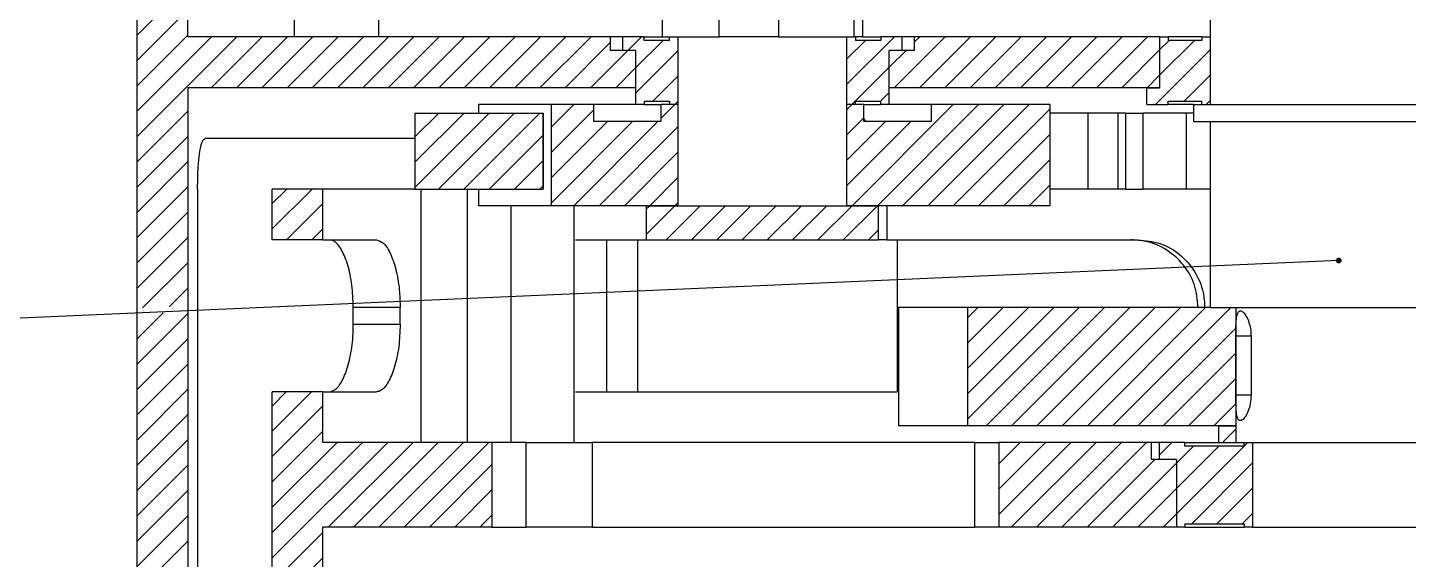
# Model space of a CAD drawing. Header units: millimetres. Extents: x -10 to 1189, y -23 to 841.
# Drawn here: x 392.6 to 637.7, y 431.4 to 525.8 of the extents above; entities that cross this region are included whole.
import ezdxf

# ---------------------------------------------------------------- set-up
doc = ezdxf.new("R2010")
doc.units = ezdxf.units.MM
doc.layers.add('10', color=7, linetype='Continuous')
doc.dimstyles.new('SLDDIMSTYLE0', dxfattribs={"dimtxt": 0.18, "dimasz": 1.016, "dimexe": 0, "dimexo": 0.0625, "dimgap": 0, "dimtad": 0, "dimtih": 1, "dimtoh": 1, "dimdec": 0, "dimrnd": 1e-09, "dimzin": 0, "dimdsep": 46, "dimtxsty": 'Standard', "dimblk1": 'DOT', "dimblk2": 'DOT', "dimsah": 1, "dimcen": 0.09, "dimadec": 0, "dimazin": 0, "dimtfac": 1.016, "dimtdec": 0, "dimtofl": 0, "dimtmove": 0, "dimatfit": 3, "dimldrblk": 'DOT', "dimfxl": 0, "dimfrac": 2, "dimtolj": 1, "dimtzin": 0, "dimarcsym": 0})

# ---------------------------------------------------------------- blocks, each defined once
blk = doc.blocks.new('SW_HATCH_0')
at = {"color": 0, "linetype": 'Continuous', "lineweight": 18}
for p, q in [((-150, 204.72), (-141, 213.72)), ((-150, 200.23), (-141, 209.23)), ((-150, 195.74), (-141, 204.74)), ((-150, 186.76), (-132.34, 204.41)), ((-150, 191.25), (-136.84, 204.41)), ((-136.85, 195.41), (-127.85, 204.41)), ((-132.36, 195.41), (-123.36, 204.41)), ((-127.87, 195.41), (-118.87, 204.41)), ((-123.38, 195.41), (-114.38, 204.41)), ((-118.89, 195.41), (-109.89, 204.41)), ((-114.4, 195.41), (-105.4, 204.41)), ((-109.91, 195.41), (-100.91, 204.41)), ((-105.42, 195.41), (-96.42, 204.41)), ((-100.93, 195.41), (-91.93, 204.41)), ((-96.44, 195.41), (-87.44, 204.41)), ((-91.95, 195.41), (-82.95, 204.41)), ((-87.46, 195.41), (-78.46, 204.41)), ((-82.97, 195.41), (-73.97, 204.41)), ((-78.48, 195.41), (-69.48, 204.41)), ((-62.9, 202.01), (-60.5, 204.41)), ((-61.5, 198.93), (-56.61, 203.81)), ((-24, 196.02), (-15.6, 204.41)), ((-24, 200.51), (-20.69, 203.81)), ((-15.62, 195.41), (-6.62, 204.41)), ((-12, 203.53), (-11.11, 204.41)), ((-11.13, 195.41), (-2.13, 204.41)), ((-6.64, 195.41), (2.36, 204.41)), ((-2.15, 195.41), (6.85, 204.41)), ((2.34, 195.41), (11.34, 204.41)), ((6.83, 195.41), (15.83, 204.41)), ((11.32, 195.41), (20.32, 204.41)), ((15.81, 195.41), (24.81, 204.41)), ((20.3, 195.41), (29.3, 204.41)), ((31.5, 197.63), (37.68, 203.81)), ((31.5, 202.12), (33.19, 203.81)), ((-73.99, 195.41), (-66, 203.41)), ((-69.5, 195.41), (-62.9, 202.01)), ((-61.5, 194.44), (-54, 201.94)), ((-16.5, 199.03), (-13.51, 202.01)), ((24.79, 195.41), (31.5, 202.12)), ((30.77, 192.41), (40.5, 202.14)), ((-65.01, 195.41), (-61.5, 198.93)), ((-23.11, 192.41), (-16.5, 199.03)), ((-58.43, 193.01), (-54, 197.45)), ((29.28, 195.41), (31.5, 197.63)), ((35.86, 193.01), (40.5, 197.65)), ((-18.02, 193.01), (-16.5, 194.54)), ((29.25, 195.38), (29.28, 195.41)), ((-150, 182.27), (-141, 191.27)), ((-76.5, 188.42), (-72.5, 192.41)), ((-76.5, 183.93), (-69, 191.43)), ((-57, 189.96), (-54.54, 192.41)), ((-54.54, 192.41), (-54, 192.96)), ((-24, 191.53), (-23.11, 192.41)), ((-23.15, 174.41), (-5.15, 192.41)), ((-18.66, 174.41), (-0.66, 192.41)), ((-14.17, 174.41), (3.83, 192.41)), ((-9.68, 174.41), (8.32, 192.41)), ((-5.19, 174.41), (12, 191.61)), ((39.75, 192.41), (40.5, 193.16)), ((-100.68, 177.71), (-87.47, 190.91)), ((-100.68, 182.2), (-91.96, 190.91)), ((-100.68, 186.69), (-96.45, 190.91)), ((-96.48, 177.41), (-82.98, 190.91)), ((-91.99, 177.41), (-78.49, 190.91)), ((-76.5, 174.95), (-62.03, 189.41)), ((-76.5, 179.44), (-66.52, 189.41)), ((-72.54, 174.41), (-57.54, 189.41)), ((-24, 187.04), (-21, 190.04)), ((-24, 178.06), (-12.64, 189.41)), ((-24, 182.55), (-17.13, 189.41)), ((-150, 177.78), (-141, 186.78)), ((-87.5, 177.41), (-77.92, 186.99)), ((-68.05, 174.41), (-54, 188.47)), ((-0.7, 174.41), (12, 187.11)), ((-63.56, 174.41), (-54, 183.98)), ((-150, 173.29), (-141, 182.29)), ((-83.01, 177.41), (-77.92, 182.5)), ((3.79, 174.41), (12, 182.62)), ((-59.07, 174.41), (-54, 179.49)), ((-150, 168.8), (-141, 177.8)), ((-126, 174.84), (-123.42, 177.41)), ((-126, 170.35), (-118.93, 177.41)), ((-78.52, 177.41), (-77.92, 178.01)), ((8.28, 174.41), (12, 178.13)), ((-123.44, 168.41), (-117, 174.86)), ((-59.62, 169.37), (-54.58, 174.41)), ((-59.62, 173.86), (-59.07, 174.41)), ((-56.09, 168.41), (-50.09, 174.41)), ((-54.58, 174.41), (-54, 175)), ((-51.6, 168.41), (-45.6, 174.41)), ((-47.11, 168.41), (-41.11, 174.41)), ((-42.62, 168.41), (-36.62, 174.41)), ((-38.13, 168.41), (-32.13, 174.41)), ((-33.64, 168.41), (-27.64, 174.41)), ((-29.15, 168.41), (-23.15, 174.41)), ((-24.66, 168.41), (-18.66, 174.41)), ((-150, 164.31), (-141, 173.31)), ((-118.95, 168.41), (-117, 170.37)), ((-20.17, 168.41), (-18.38, 170.21)), ((-150, 159.82), (-141, 168.82)), ((-149, 156.33), (-141, 164.33)), ((-144.31, 156.53), (-141, 159.84)), ((-150, 150.84), (-145.36, 155.48)), ((-150, 146.35), (-141, 155.35)), ((-2.61, 136.59), (17.22, 156.41)), ((-2.61, 141.08), (12.73, 156.41)), ((-2.61, 145.57), (8.24, 156.41)), ((-2.61, 150.06), (3.75, 156.41)), ((-2.61, 154.55), (-0.74, 156.41)), ((0.71, 135.41), (21.71, 156.41)), ((5.2, 135.41), (26.2, 156.41)), ((9.69, 135.41), (30.69, 156.41)), ((14.18, 135.41), (35.18, 156.41)), ((18.67, 135.41), (39.67, 156.41)), ((23.16, 135.41), (44.16, 156.41)), ((27.65, 135.41), (45, 152.76)), ((-150, 141.86), (-141, 150.86)), ((32.14, 135.41), (45, 148.27)), ((-150, 137.37), (-141, 146.37)), ((36.63, 135.41), (45, 143.78)), ((-150, 132.88), (-141, 141.88)), ((-126, 138.92), (-123.5, 141.41)), ((-126, 134.43), (-119.01, 141.41)), ((-150, 128.39), (-141, 137.39)), ((-126, 129.94), (-117, 138.94)), ((41.12, 135.41), (45, 139.29)), ((42.61, 132.41), (45, 134.8)), ((-150, 123.9), (-141, 132.9)), ((-126, 125.45), (-117, 134.45)), ((-126, 120.96), (-114.54, 132.41)), ((-126, 116.47), (-110.05, 132.41)), ((-126, 111.98), (-105.56, 132.41)), ((-116.07, 117.41), (-101.07, 132.41)), ((-111.58, 117.41), (-96.58, 132.41)), ((-107.09, 117.41), (-92.09, 132.41)), ((-102.6, 117.41), (-87.6, 132.41)), ((3, 119.74), (15.67, 132.41)), ((3, 124.23), (11.18, 132.41)), ((3, 128.72), (6.69, 132.41)), ((5.16, 117.41), (20.16, 132.41)), ((9.65, 117.41), (24.65, 132.41)), ((14.14, 117.41), (29.14, 132.41)), ((31.5, 130.28), (33.63, 132.41)), ((34.5, 119.81), (47.1, 132.41)), ((34.5, 124.3), (42.01, 131.81)), ((34.5, 128.79), (37.52, 131.81)), ((-150, 119.41), (-141, 128.41)), ((-98.11, 117.41), (-87, 128.53)), ((18.63, 117.41), (30.63, 129.41)), ((23.12, 117.41), (34.5, 128.79)), ((37.19, 118.01), (48, 128.82)), ((-150, 114.92), (-141, 123.92)), ((-93.62, 117.41), (-87, 124.04)), ((27.61, 117.41), (34.5, 124.3)), ((41.68, 118.01), (48, 124.33)), ((-150, 110.43), (-141, 119.43)), ((-89.13, 117.41), (-87, 119.55)), ((32.1, 117.41), (34.5, 119.81)), ((46.17, 118.01), (48, 119.84)), ((-125.07, 108.41), (-117, 116.49)), ((-150, 105.94), (-141, 114.94)), ((-120.58, 108.41), (-117, 112))]:
    blk.add_line(p, q, dxfattribs=at)
blk = doc.blocks.new('_Dot')
at = {"color": 0, "linetype": 'ByBlock', "lineweight": -2}
blk.add_line((-0.5, 0), (-1, 0), dxfattribs=at)
at = {"color": 0, "linetype": 'ByBlock', "const_width": 0.5}
blk.add_lwpolyline([(-0.25, 0, 1), (0.25, 0, 1)], format="xyb", close=True, dxfattribs=at)

msp = doc.modelspace()

# ---------------------------------------------------------------- linework, layer by layer
at = {"color": 7, "linetype": 'Continuous', "lineweight": 25}
for p, q in [((412.06, 266.17), (412.06, 657.67)), ((421.06, 524.17), (421.06, 642.67)), ((439.96, 564.95), (439.96, 524.17)), ((454.96, 524.17), (454.96, 562.85)), ((505.29, 548.17), (505.29, 524.17)), ((515.4, 524.17), (515.4, 548.17)), ((525.91, 548.17), (525.91, 524.17)), ((539.35, 524.17), (539.35, 548.17)), ((540.84, 539.17), (540.84, 524.17)), ((602.56, 527.17), (602.56, 512.17)), ((496.06, 524.17), (421.06, 524.17)), ((496.06, 524.17), (496.06, 521.77)), ((498.31, 524.17), (496.06, 524.17)), ((498.31, 521.77), (498.31, 524.17)), ((502.06, 524.17), (498.31, 524.17)), ((502.06, 523.57), (502.06, 524.17)), ((502.06, 524.17), (505.29, 524.17)), ((506.56, 523.57), (502.06, 523.57)), ((505.29, 524.17), (515.4, 524.17)), ((506.56, 523.57), (506.56, 524.17)), ((508.06, 524.17), (508.06, 494.17)), ((508.06, 524.17), (508.06, 512.17)), ((520.97, 524.17), (515.4, 524.17)), ((525.91, 524.17), (520.97, 524.17)), ((525.91, 524.17), (539.35, 524.17)), ((538.06, 494.17), (538.06, 524.17)), ((538.06, 512.17), (538.06, 524.17)), ((539.56, 524.17), (539.35, 524.17)), ((539.56, 524.17), (539.56, 523.57)), ((540.84, 524.17), (539.56, 524.17)), ((544.06, 523.57), (539.56, 523.57)), ((540.84, 524.17), (544.06, 524.17)), ((544.06, 524.17), (544.06, 523.57)), ((547.81, 524.17), (544.06, 524.17)), ((547.81, 524.17), (547.81, 521.77)), ((550.06, 524.17), (547.81, 524.17)), ((550.06, 521.77), (550.06, 524.17)), ((593.56, 524.17), (550.06, 524.17)), ((593.56, 524.17), (593.56, 515.17)), ((593.56, 524.17), (595.06, 524.17)), ((595.06, 524.17), (595.06, 523.57)), ((601.06, 524.17), (595.06, 524.17)), ((601.06, 523.57), (595.06, 523.57)), ((601.06, 524.17), (601.06, 523.57)), ((601.06, 524.17), (602.56, 524.17)), ((602.56, 524.17), (602.56, 512.17)), ((500.56, 521.77), (496.06, 521.77)), ((500.56, 521.77), (498.31, 521.77)), ((500.56, 521.77), (500.56, 512.17)), ((500.56, 521.77), (500.56, 515.17)), ((545.56, 512.17), (545.56, 521.77)), ((547.81, 521.77), (545.56, 521.77)), ((545.56, 515.17), (545.56, 521.77)), ((550.06, 521.77), (545.56, 521.77)), ((421.06, 515.17), (421.06, 251.17)), ((500.56, 515.17), (421.06, 515.17)), ((593.56, 515.17), (545.56, 515.17)), ((591.31, 512.17), (591.31, 515.17)), ((591.31, 515.17), (593.56, 515.17)), ((502.06, 512.77), (502.06, 512.17)), ((502.06, 512.77), (506.56, 512.77)), ((506.56, 512.77), (506.56, 512.17)), ((539.56, 512.17), (539.56, 512.77)), ((539.56, 512.77), (544.06, 512.77)), ((544.06, 512.17), (544.06, 512.77)), ((595.06, 512.17), (595.06, 512.77)), ((595.06, 512.77), (601.06, 512.77)), ((601.06, 512.17), (601.06, 512.77)), ((461.38, 510.67), (461.38, 497.17)), ((461.38, 510.67), (484.14, 510.67)), ((472.67, 512.17), (472.67, 510.67)), ((484.14, 510.67), (484.14, 497.17)), ((484.15, 510.67), (484.14, 510.67)), ((484.15, 497.17), (484.15, 510.67)), ((485.56, 512.17), (485.56, 494.17)), ((493.06, 512.17), (485.56, 512.17)), ((493.06, 512.17), (493.06, 509.17)), ((500.56, 512.17), (493.06, 512.17)), ((502.06, 512.17), (500.56, 512.17)), ((502.06, 512.17), (505.06, 512.17)), ((505.06, 512.17), (505.06, 509.17)), ((508.06, 512.17), (505.06, 512.17)), ((508.06, 512.17), (506.56, 512.17)), ((508.06, 512.17), (508.06, 494.17)), ((538.06, 494.17), (538.06, 512.17)), ((541.06, 512.17), (538.06, 512.17)), ((539.56, 512.17), (538.06, 512.17)), ((541.06, 509.17), (541.06, 512.17)), ((541.06, 512.17), (544.06, 512.17)), ((545.56, 512.17), (544.06, 512.17)), ((553.06, 512.17), (545.56, 512.17)), ((553.06, 509.17), (553.06, 512.17)), ((574.06, 512.17), (553.06, 512.17)), ((574.06, 512.17), (574.06, 494.17)), ((580.86, 497.17), (580.86, 510.67)), ((586.2, 510.67), (580.86, 510.67)), ((586.2, 497.17), (586.2, 510.67)), ((587.51, 510.67), (587.51, 497.17)), ((587.51, 510.67), (590.64, 510.67)), ((590.64, 497.17), (590.64, 510.67)), ((591.31, 512.17), (595.06, 512.17)), ((599.56, 512.17), (595.06, 512.17)), ((598.34, 497.17), (598.34, 510.67)), ((599.56, 510.67), (598.34, 510.67)), ((599.56, 512.17), (599.56, 509.17)), ((599.56, 512.17), (650.56, 512.17)), ((505.06, 509.17), (493.06, 509.17)), ((553.06, 509.17), (541.06, 509.17)), ((599.56, 509.17), (650.56, 509.17)), ((602.56, 509.17), (602.56, 476.17)), ((461.38, 506.17), (424.18, 506.17)), ((422.81, 497.17), (422.81, 269.17)), ((436.06, 488.17), (436.06, 497.17)), ((445.06, 497.17), (436.06, 497.17)), ((445.06, 488.17), (445.06, 497.17)), ((461.38, 497.17), (445.06, 497.17)), ((461.38, 497.17), (484.14, 497.17)), ((462.49, 452.17), (462.49, 497.17)), ((470.67, 497.17), (470.67, 452.17)), ((472.67, 497.17), (472.67, 494.17)), ((484.15, 497.17), (484.14, 497.17)), ((586.2, 497.17), (580.86, 497.17)), ((587.51, 497.17), (590.64, 497.17)), ((602.56, 497.17), (598.34, 497.17)), ((478.42, 494.17), (478.42, 452.17)), ((508.06, 494.17), (485.56, 494.17)), ((489.67, 452.17), (489.67, 494.17)), ((502.44, 494.17), (502.44, 488.17)), ((502.44, 494.17), (508.06, 494.17)), ((508.06, 494.17), (538.06, 494.17)), ((538.06, 494.17), (543.69, 494.17)), ((574.06, 494.17), (538.06, 494.17)), ((543.69, 488.17), (543.69, 494.17)), ((545.17, 494.17), (545.17, 488.17)), ((445.06, 488.17), (436.06, 488.17)), ((445.06, 488.17), (454.54, 488.17)), ((489.88, 488.17), (502.44, 488.17)), ((495.4, 488.17), (495.4, 461.17)), ((500.88, 488.17), (500.88, 461.17)), ((502.44, 488.17), (543.69, 488.17)), ((545.17, 488.17), (543.69, 488.17)), ((545.17, 488.17), (589.72, 488.17)), ((547, 488.17), (547, 461.17)), ((450.45, 473.17), (450.45, 476.17)), ((458.76, 476.17), (450.45, 476.17)), ((458.76, 473.17), (458.76, 476.17)), ((547.21, 476.17), (547.21, 455.17)), ((559.46, 476.17), (559.46, 455.17)), ((602.56, 476.17), (559.46, 476.17)), ((602.56, 476.17), (647.56, 476.17)), ((607.06, 476.17), (607.06, 452.17)), ((607.06, 476.17), (607.06, 455.17)), ((450.45, 473.17), (458.76, 473.17)), ((607.09, 460.57), (607.09, 471.07)), ((609.79, 471.07), (607.09, 471.07)), ((609.79, 471.07), (609.79, 460.57)), ((436.06, 428.17), (436.06, 461.17)), ((445.06, 461.17), (436.06, 461.17)), ((445.06, 452.17), (445.06, 461.17)), ((445.06, 461.17), (454.54, 461.17)), ((489.88, 461.17), (547, 461.17)), ((609.79, 460.57), (607.09, 460.57)), ((607.06, 455.17), (559.46, 455.17)), ((604.06, 455.17), (607.06, 455.17)), ((604.06, 452.17), (604.06, 455.17)), ((475.06, 452.17), (445.06, 452.17)), ((475.06, 452.17), (475.06, 437.17)), ((481.12, 452.17), (475.06, 452.17)), ((481.12, 437.17), (481.12, 452.17)), ((481.12, 452.17), (492.84, 452.17)), ((492.84, 452.17), (492.84, 437.17)), ((560.78, 452.17), (492.84, 452.17)), ((560.78, 437.17), (560.78, 452.17)), ((560.78, 452.17), (565.06, 452.17)), ((565.06, 437.17), (565.06, 452.17)), ((592.06, 452.17), (565.06, 452.17)), ((592.06, 452.17), (592.06, 449.17)), ((593.56, 452.17), (592.06, 452.17)), ((593.56, 449.17), (593.56, 452.17)), ((598.06, 452.17), (593.56, 452.17)), ((598.06, 451.57), (598.06, 452.17)), ((598.06, 452.17), (607.06, 452.17)), ((608.56, 451.57), (598.06, 451.57)), ((604.06, 452.17), (607.06, 452.17)), ((604.06, 452.17), (607.06, 452.17)), ((607.06, 452.17), (643.06, 452.17)), ((608.56, 451.57), (608.56, 452.17)), ((610.06, 452.17), (610.06, 437.17)), ((610.06, 452.17), (610.06, 437.17)), ((596.56, 449.17), (592.06, 449.17)), ((596.56, 449.17), (593.56, 449.17)), ((596.56, 449.17), (596.56, 437.17)), ((445.06, 428.17), (445.06, 437.17)), ((475.06, 437.17), (445.06, 437.17)), ((475.06, 437.17), (481.12, 437.17)), ((492.84, 437.17), (481.12, 437.17)), ((492.84, 437.17), (560.78, 437.17)), ((565.06, 437.17), (560.78, 437.17)), ((596.56, 437.17), (565.06, 437.17)), ((598.06, 437.17), (596.56, 437.17)), ((598.06, 437.77), (598.06, 437.17)), ((598.06, 437.77), (608.56, 437.77)), ((598.06, 437.17), (608.56, 437.17)), ((608.56, 437.77), (608.56, 437.17)), ((610.06, 437.17), (608.56, 437.17)), ((610.06, 437.17), (640.06, 437.17))]:
    msp.add_line(p, q, dxfattribs=at)
at = {"color": 7, "linetype": 'Continuous', "lineweight": 25, "flags": 128}
msp.add_lwpolyline([(541.4, 509.13), (541.28, 509.35), (541.06, 509.67)], dxfattribs=at)
at = {"color": 7, "linetype": 'Continuous', "lineweight": 25}
for points, knots in [([(485.57, 512.17), (485.39, 512.17), (485.06, 512.17), (484.31, 512.17), (483.49, 512.17), (481.78, 512.17), (479.12, 512.17), (476.03, 512.17), (473.94, 512.17), (472.87, 512.17), (472.67, 512.17)], [0, 0, 0, 0, 0.078433, 0.141894, 0.199127, 0.255596, 0.485291, 0.715637, 0.946199, 1, 1, 1, 1]), ([(580.86, 510.67), (579.38, 510.67), (577.37, 510.67), (574.76, 510.67), (574.06, 510.67)], [0, 0, 0, 0, 0.734643, 1, 1, 1, 1]), ([(587.51, 510.67), (586.96, 510.67), (586.16, 510.67), (586.21, 510.67), (586.23, 510.67)], [0, 0, 0, 0, 0.686671, 1, 1, 1, 1]), ([(598.34, 510.67), (597.13, 510.67), (594.98, 510.67), (591.97, 510.67), (590.64, 510.67)], [0, 0, 0, 0, 0.559727, 1, 1, 1, 1]), ([(422.81, 497.17), (422.82, 498.18), (422.85, 500.2), (423.05, 502.9), (423.38, 504.93), (423.78, 506.01), (424.07, 506.12), (424.18, 506.17)], [0, 0, 0, 0, 0.214648, 0.429297, 0.643928, 0.858485, 1, 1, 1, 1]), ([(580.86, 497.17), (579.38, 497.17), (577.37, 497.17), (574.76, 497.17), (574.06, 497.17)], [0, 0, 0, 0, 0.7346426, 1, 1, 1, 1]), ([(587.51, 497.17), (586.96, 497.17), (586.16, 497.17), (586.21, 497.17), (586.23, 497.17)], [0, 0, 0, 0, 0.686671, 1, 1, 1, 1]), ([(598.34, 497.17), (597.13, 497.17), (594.98, 497.17), (591.97, 497.17), (590.64, 497.17)], [0, 0, 0, 0, 0.559727, 1, 1, 1, 1]), ([(485.57, 494.17), (485.39, 494.17), (485.06, 494.17), (484.31, 494.17), (483.49, 494.17), (481.78, 494.17), (479.12, 494.17), (476.03, 494.17), (473.94, 494.17), (472.87, 494.17), (472.67, 494.17)], [0, 0, 0, 0, 0.078433, 0.141894, 0.199127, 0.255596, 0.485291, 0.715637, 0.946199, 1, 1, 1, 1]), ([(450.45, 476.17), (450.4, 477.52), (450.3, 480.21), (449.52, 483.81), (448.41, 486.52), (447.23, 487.96), (446.5, 488.11), (446.21, 488.17)], [0, 0, 0, 0, 0.2146, 0.429201, 0.643762, 0.858174, 1, 1, 1, 1]), ([(454.54, 488.17), (454.98, 488.03), (455.86, 487.77), (457.14, 485.71), (458.14, 482.67), (458.69, 479.29), (458.74, 477.06), (458.76, 476.17)], [0, 0, 0, 0, 0.21456, 0.429133, 0.643458, 0.857894, 1, 1, 1, 1]), ([(600.39, 476.17), (600.26, 477.52), (600, 480.21), (597.95, 483.81), (594.94, 486.52), (591.61, 487.96), (589.42, 488.11), (588.55, 488.17)], [0, 0, 0, 0, 0.2146, 0.429201, 0.643762, 0.858174, 1, 1, 1, 1]), ([(589.72, 488.17), (591.05, 488.03), (593.7, 487.77), (597.25, 485.71), (599.93, 482.67), (601.36, 479.29), (601.51, 477.06), (601.57, 476.17)], [0, 0, 0, 0, 0.21456, 0.429133, 0.643458, 0.857894, 1, 1, 1, 1]), ([(559.46, 476.17), (559.39, 476.17), (558.81, 476.17), (556.8, 476.17), (552.6, 476.17), (549.36, 476.17), (547.21, 476.17)], [0, 0, 0, 0, 0.017473, 0.154529, 0.437441, 1, 1, 1, 1]), ([(607.09, 471.07), (607.09, 471.56), (607.09, 472.56), (607.15, 473.89), (607.29, 474.92), (607.58, 475.53), (608.01, 475.63), (608.54, 475.23), (609.09, 474.39), (609.55, 473.17), (609.77, 471.98), (609.78, 471.27), (609.79, 471.07)], [0, 0, 0, 0, 0.105065, 0.210049, 0.317118, 0.42565, 0.531967, 0.635945, 0.740887, 0.848664, 0.956928, 1, 1, 1, 1]), ([(446.21, 461.17), (446.65, 461.3), (447.54, 461.56), (448.82, 463.63), (449.82, 466.67), (450.37, 470.04), (450.43, 472.28), (450.45, 473.17)], [0, 0, 0, 0, 0.214572, 0.429157, 0.643516, 0.857976, 1, 1, 1, 1]), ([(458.76, 473.17), (458.71, 471.82), (458.61, 469.12), (457.83, 465.52), (456.72, 462.81), (455.56, 461.37), (454.83, 461.23), (454.54, 461.17)], [0, 0, 0, 0, 0.21459, 0.429181, 0.64373, 0.858112, 1, 1, 1, 1]), ([(609.79, 460.57), (609.76, 460.07), (609.71, 459.08), (609.31, 457.75), (608.79, 456.72), (608.22, 456.11), (607.74, 456.01), (607.4, 456.4), (607.2, 457.25), (607.11, 458.46), (607.09, 459.65), (607.09, 460.36), (607.09, 460.57)], [0, 0, 0, 0, 0.105065, 0.210049, 0.317118, 0.42565, 0.531967, 0.635945, 0.740887, 0.848664, 0.956928, 1, 1, 1, 1]), ([(559.46, 455.17), (559.39, 455.17), (558.81, 455.17), (556.8, 455.17), (552.6, 455.17), (549.36, 455.17), (547.21, 455.17)], [0, 0, 0, 0, 0.017473, 0.154529, 0.437441, 1, 1, 1, 1])]:
    msp.add_open_spline(points, degree=3, knots=knots, dxfattribs=at)

# ---------------------------------------------------------------- block references
at = {"color": 7, "linetype": 'Continuous', "lineweight": 18}
msp.add_blockref('SW_HATCH_0', (562.06, 319.75), dxfattribs=at)

# ---------------------------------------------------------------- leaders
at = {"layer": '10'}
msp.add_leader([(625.35, 484.49), (320.01, 471.11)], dimstyle='SLDDIMSTYLE0', dxfattribs=at)

doc.saveas('drawing.dxf')
